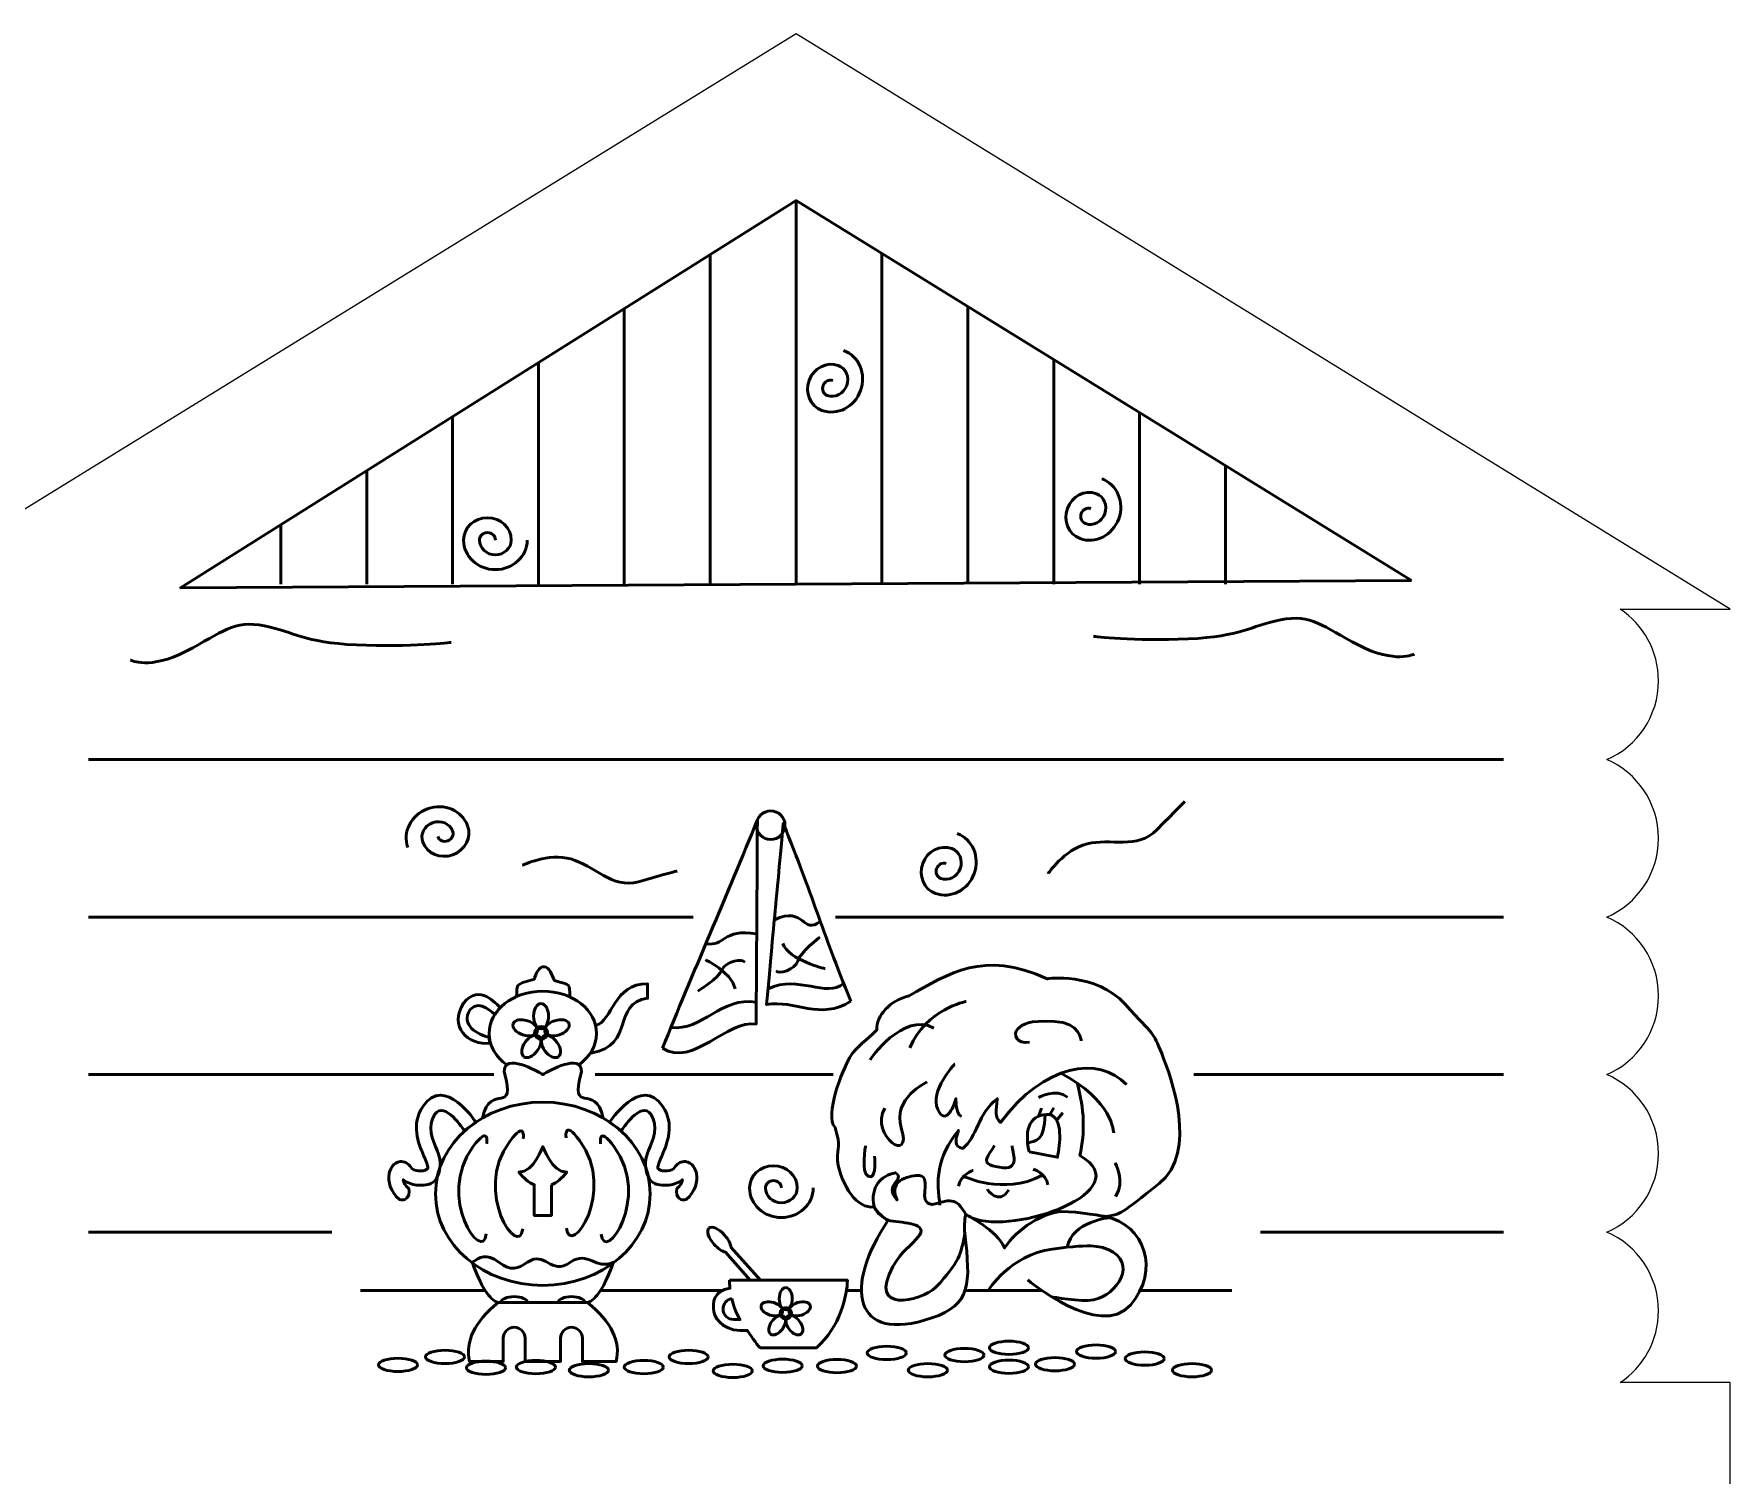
# Model space of a CAD drawing. Header units: millimetres. Extents: x -86 to 530, y -119 to 135.
# Drawn here: x 401.4 to 530, y 25.5 to 134.8 of the extents above; entities that cross this region are included whole.
import ezdxf

# ---------------------------------------------------------------- set-up
doc = ezdxf.new("R2010")
doc.units = ezdxf.units.MM
doc.header["$MEASUREMENT"] = 0
doc.layers.add('layer 2', color=7, linetype='Continuous')
doc.layers.add('layer 3', color=7, linetype='Continuous')

msp = doc.modelspace()

# ---------------------------------------------------------------- linework, layer by layer
at = {"layer": 'layer 2', "color": 242, "lineweight": 9}
msp.add_open_spline([(459.1751, 134.7697), (459.1751, 134.7697), (530.0135, 91.1633), (530.0135, 91.1633), (530.0135, 91.1633), (530.0135, 91.1633), (521.6727, 91.1633), (521.6727, 91.1633), (521.6727, 91.1633), (523.4281, 89.9963), (524.5853, 88.0009), (524.5853, 85.735), (524.5853, 85.735), (524.5853, 83.0642), (522.9778, 80.7694), (520.6776, 79.7639), (520.6776, 79.7639), (522.9778, 78.7585), (524.5853, 76.4637), (524.5853, 73.7929), (524.5853, 73.7929), (524.5853, 71.1221), (522.9778, 68.8272), (520.6776, 67.8218), (520.6776, 67.8218), (522.9778, 66.8164), (524.5853, 64.5215), (524.5853, 61.8507), (524.5853, 61.8507), (524.5853, 59.1799), (522.9778, 56.8851), (520.6776, 55.8797), (520.6776, 55.8797), (522.9778, 54.8742), (524.5853, 52.5794), (524.5853, 49.9086), (524.5853, 49.9086), (524.5853, 47.2378), (522.9778, 44.9429), (520.6776, 43.9375), (520.6776, 43.9375), (522.9778, 42.9321), (524.5853, 40.6372), (524.5853, 37.9664), (524.5853, 37.9664), (524.5853, 35.7006), (523.4281, 33.7051), (521.6727, 32.5382), (521.6727, 32.5382), (521.6727, 32.5382), (530.0135, 32.5382), (530.0135, 32.5382), (530.0135, 32.5382), (530.0135, 32.5382), (530.0135, -15.2303), (530.0135, -15.2303), (530.0135, -15.2303), (530.0135, -15.2303), (388.3365, -15.2303), (388.3365, -15.2303), (388.3365, -15.2303), (388.3365, -15.2303), (388.3365, 32.5382), (388.3365, 32.5382), (388.3365, 32.5382), (388.3365, 32.5382), (396.6773, 32.5382), (396.6773, 32.5382), (396.6773, 32.5382), (394.9219, 33.7051), (393.7647, 35.7006), (393.7647, 37.9664), (393.7647, 37.9664), (393.7647, 40.6372), (395.3723, 42.9321), (397.6724, 43.9375), (397.6724, 43.9375), (395.3723, 44.9429), (393.7647, 47.2378), (393.7647, 49.9086), (393.7647, 49.9086), (393.7647, 52.5794), (395.3723, 54.8742), (397.6724, 55.8797), (397.6724, 55.8797), (395.3723, 56.8851), (393.7647, 59.1799), (393.7647, 61.8507), (393.7647, 61.8507), (393.7647, 64.5215), (395.3723, 66.8164), (397.6724, 67.8218), (397.6724, 67.8218), (395.3723, 68.8272), (393.7647, 71.1221), (393.7647, 73.7929), (393.7647, 73.7929), (393.7647, 76.4637), (395.3723, 78.7585), (397.6724, 79.7639), (397.6724, 79.7639), (395.3723, 80.7694), (393.7647, 83.0642), (393.7647, 85.735), (393.7647, 85.735), (393.7647, 88.0009), (394.9219, 89.9963), (396.6773, 91.1633), (396.6773, 91.1633), (396.6773, 91.1633), (388.3365, 91.1633), (388.3365, 91.1633), (388.3365, 91.1633), (388.3365, 91.1633), (459.1751, 134.7697), (459.1751, 134.7697)], degree=3, knots=[0, 0, 0, 0, 0.03333333, 0.03333333, 0.03333333, 0.03333333, 0.06666667, 0.06666667, 0.06666667, 0.06666667, 0.1, 0.1, 0.1, 0.1, 0.13333333, 0.13333333, 0.13333333, 0.13333333, 0.16666667, 0.16666667, 0.16666667, 0.16666667, 0.2, 0.2, 0.2, 0.2, 0.23333333, 0.23333333, 0.23333333, 0.23333333, 0.26666667, 0.26666667, 0.26666667, 0.26666667, 0.3, 0.3, 0.3, 0.3, 0.33333333, 0.33333333, 0.33333333, 0.33333333, 0.36666667, 0.36666667, 0.36666667, 0.36666667, 0.4, 0.4, 0.4, 0.4, 0.43333333, 0.43333333, 0.43333333, 0.43333333, 0.46666667, 0.46666667, 0.46666667, 0.46666667, 0.5, 0.5, 0.5, 0.5, 0.53333333, 0.53333333, 0.53333333, 0.53333333, 0.56666667, 0.56666667, 0.56666667, 0.56666667, 0.6, 0.6, 0.6, 0.6, 0.63333333, 0.63333333, 0.63333333, 0.63333333, 0.66666667, 0.66666667, 0.66666667, 0.66666667, 0.7, 0.7, 0.7, 0.7, 0.73333333, 0.73333333, 0.73333333, 0.73333333, 0.76666667, 0.76666667, 0.76666667, 0.76666667, 0.8, 0.8, 0.8, 0.8, 0.83333333, 0.83333333, 0.83333333, 0.83333333, 0.86666667, 0.86666667, 0.86666667, 0.86666667, 0.9, 0.9, 0.9, 0.9, 0.93333333, 0.93333333, 0.93333333, 0.93333333, 1, 1, 1, 1], dxfattribs=at)
at = {"layer": 'layer 3', "color": 250, "lineweight": 50}
for centre, major_axis, ratio in [((457.2478, 74.7869), (1.0857, 0), 0.99990789), ((439.8329, 60.3077), (0, 0.9615), 0.58689548), ((439.8329, 59.0387), (0, 0.4964), 1), ((439.9658, 46.8453), (8.1424, 0), 0.85290578), ((458.3887, 38.89), (0, 0.841), 0.58692033), ((458.3887, 37.78), (0, 0.4342), 1), ((432.5447, 34.4766), (1.4841, 0), 0.33872381), ((451.024, 34.4766), (1.484, 0), 0.33874663), ((466.0529, 34.7787), (1.4841, 0), 0.33872381), ((471.9452, 34.6202), (1.4841, 0), 0.33872381), ((475.3203, 35.1708), (1.484, 0), 0.33874663), ((481.927, 34.8836), (1.4841, 0), 0.33872381), ((485.6202, 34.3514), (1.484, 0), 0.33874663), ((428.9849, 33.8783), (1.484, 0), 0.33874663), ((435.6558, 33.653), (1.4841, 0), 0.33872381), ((439.4384, 33.7106), (1.484, 0), 0.33874663), ((443.4599, 33.4713), (1.4841, 0), 0.33872381), ((447.625, 33.7106), (1.4841, 0), 0.33872381), ((454.3752, 33.4234), (1.484, 0), 0.33874663), ((458.1573, 33.8064), (1.4841, 0), 0.33872381), ((462.2745, 33.7824), (1.484, 0), 0.33874663), ((469.1684, 33.4713), (1.4841, 0), 0.33872381), ((475.3203, 33.7346), (1.484, 0), 0.33874663), ((478.8152, 33.9261), (1.4841, 0), 0.33872381), ((489.2038, 33.4713), (1.484, 0), 0.33874663)]:
    msp.add_ellipse(centre, major_axis=major_axis, ratio=ratio, dxfattribs=at)
for points, knots in [([(505.8581, 93.3279), (505.8581, 93.3279), (412.4922, 92.7851), (412.4922, 92.7851), (412.4922, 92.7851), (412.4922, 92.7851), (459.1748, 122.1357), (459.1748, 122.1357), (459.1748, 122.1357), (459.1748, 122.1357), (505.8581, 93.3279), (505.8581, 93.3279)], [0, 0, 0, 0, 0.25, 0.25, 0.25, 0.25, 0.5, 0.5, 0.5, 0.5, 1, 1, 1, 1]), ([(461.9564, 108.4994), (461.6653, 108.6054), (461.3368, 108.4374), (461.2228, 108.1242), (461.2228, 108.1242), (461.1088, 107.8109), (461.2524, 107.4711), (461.5436, 107.3651), (461.5436, 107.3651), (462.126, 107.1531), (462.783, 107.4891), (463.011, 108.1156), (463.011, 108.1156), (463.239, 108.7421), (462.9517, 109.4217), (462.3693, 109.6337), (462.3693, 109.6337), (461.4957, 109.9516), (460.5102, 109.4477), (460.1682, 108.508), (460.1682, 108.508), (459.8262, 107.5684), (460.2572, 106.5488), (461.1307, 106.2309), (461.1307, 106.2309), (462.2956, 105.8069), (463.6095, 106.4789), (464.0655, 107.7318), (464.0655, 107.7318), (464.5216, 108.9847), (463.947, 110.344), (462.7821, 110.768)], [0, 0, 0, 0, 0.11111111, 0.11111111, 0.11111111, 0.11111111, 0.22222222, 0.22222222, 0.22222222, 0.22222222, 0.33333333, 0.33333333, 0.33333333, 0.33333333, 0.44444444, 0.44444444, 0.44444444, 0.44444444, 0.55555556, 0.55555556, 0.55555556, 0.55555556, 0.66666667, 0.66666667, 0.66666667, 0.66666667, 0.77777778, 0.77777778, 0.77777778, 0.77777778, 1, 1, 1, 1]), ([(481.5374, 98.7807), (481.2463, 98.8867), (480.9178, 98.7187), (480.8038, 98.4055), (480.8038, 98.4055), (480.6898, 98.0922), (480.8334, 97.7523), (481.1246, 97.6464), (481.1246, 97.6464), (481.707, 97.4344), (482.364, 97.7704), (482.592, 98.3969), (482.592, 98.3969), (482.82, 99.0234), (482.5327, 99.703), (481.9502, 99.9149), (481.9502, 99.9149), (481.0767, 100.2329), (480.0912, 99.729), (479.7492, 98.7893), (479.7492, 98.7893), (479.4072, 97.8496), (479.8382, 96.8301), (480.7117, 96.5121), (480.7117, 96.5121), (481.8766, 96.0882), (483.1905, 96.7602), (483.6465, 98.013), (483.6465, 98.013), (484.1025, 99.2659), (483.528, 100.6253), (482.3631, 101.0493)], [0, 0, 0, 0, 0.11111111, 0.11111111, 0.11111111, 0.11111111, 0.22222222, 0.22222222, 0.22222222, 0.22222222, 0.33333333, 0.33333333, 0.33333333, 0.33333333, 0.44444444, 0.44444444, 0.44444444, 0.44444444, 0.55555556, 0.55555556, 0.55555556, 0.55555556, 0.66666667, 0.66666667, 0.66666667, 0.66666667, 0.77777778, 0.77777778, 0.77777778, 0.77777778, 1, 1, 1, 1]), ([(436.3679, 96.4043), (436.3679, 96.7142), (436.0977, 96.9654), (435.7644, 96.9654), (435.7644, 96.9654), (435.431, 96.9654), (435.1608, 96.7142), (435.1608, 96.4043), (435.1608, 96.4043), (435.1608, 95.7845), (435.7012, 95.2821), (436.3679, 95.2821), (436.3679, 95.2821), (437.0346, 95.2821), (437.5749, 95.7845), (437.5749, 96.4043), (437.5749, 96.4043), (437.5749, 97.334), (436.7644, 98.0876), (435.7644, 98.0876), (435.7644, 98.0876), (434.7644, 98.0876), (433.9537, 97.334), (433.9537, 96.4043), (433.9537, 96.4043), (433.9537, 95.1648), (435.0346, 94.1599), (436.3679, 94.1599), (436.3679, 94.1599), (437.7012, 94.1599), (438.7821, 95.1648), (438.7821, 96.4043)], [0, 0, 0, 0, 0.11111111, 0.11111111, 0.11111111, 0.11111111, 0.22222222, 0.22222222, 0.22222222, 0.22222222, 0.33333333, 0.33333333, 0.33333333, 0.33333333, 0.44444444, 0.44444444, 0.44444444, 0.44444444, 0.55555556, 0.55555556, 0.55555556, 0.55555556, 0.66666667, 0.66666667, 0.66666667, 0.66666667, 0.77777778, 0.77777778, 0.77777778, 0.77777778, 1, 1, 1, 1]), ([(408.7032, 87.3057), (408.7032, 87.3057), (410.1393, 86.5398), (412.916, 87.976), (412.916, 87.976), (415.6928, 89.4122), (416.4587, 90.3695), (418.8525, 89.8909), (418.8525, 89.8909), (421.2462, 89.4122), (421.7249, 88.6462), (425.8421, 88.4547), (425.8421, 88.4547), (429.9593, 88.2632), (433.0232, 88.6462), (433.0232, 88.6462)], [0, 0, 0, 0, 0.2, 0.2, 0.2, 0.2, 0.4, 0.4, 0.4, 0.4, 0.6, 0.6, 0.6, 0.6, 1, 1, 1, 1]), ([(506.058, 87.7611), (506.058, 87.7611), (504.6219, 86.9951), (501.8452, 88.4313), (501.8452, 88.4313), (499.0684, 89.8675), (498.3025, 90.8249), (495.9087, 90.3462), (495.9087, 90.3462), (493.515, 89.8675), (493.0363, 89.1015), (488.9191, 88.91), (488.9191, 88.91), (484.8019, 88.7185), (481.738, 89.1015), (481.738, 89.1015)], [0, 0, 0, 0, 0.2, 0.2, 0.2, 0.2, 0.4, 0.4, 0.4, 0.4, 0.6, 0.6, 0.6, 0.6, 1, 1, 1, 1]), ([(431.9928, 73.9189), (432.0988, 73.6277), (432.4386, 73.4841), (432.7518, 73.5981), (432.7518, 73.5981), (433.0651, 73.7121), (433.2331, 74.0406), (433.1272, 74.3318), (433.1272, 74.3318), (432.9152, 74.9142), (432.2355, 75.2015), (431.609, 74.9735), (431.609, 74.9735), (430.9825, 74.7454), (430.6466, 74.0885), (430.8586, 73.5061), (430.8586, 73.5061), (431.1766, 72.6325), (432.196, 72.2015), (433.1357, 72.5435), (433.1357, 72.5435), (434.0754, 72.8855), (434.5794, 73.871), (434.2614, 74.7446), (434.2614, 74.7446), (433.8374, 75.9094), (432.4781, 76.484), (431.2252, 76.028), (431.2252, 76.028), (429.9723, 75.572), (429.3003, 74.258), (429.7243, 73.0932)], [0, 0, 0, 0, 0.11111111, 0.11111111, 0.11111111, 0.11111111, 0.22222222, 0.22222222, 0.22222222, 0.22222222, 0.33333333, 0.33333333, 0.33333333, 0.33333333, 0.44444444, 0.44444444, 0.44444444, 0.44444444, 0.55555556, 0.55555556, 0.55555556, 0.55555556, 0.66666667, 0.66666667, 0.66666667, 0.66666667, 0.77777778, 0.77777778, 0.77777778, 0.77777778, 1, 1, 1, 1]), ([(478.2837, 71.1194), (478.2837, 71.1194), (479.5076, 72.9281), (481.2403, 73.3725), (481.2403, 73.3725), (482.9729, 73.8169), (485.0835, 72.9324), (486.54, 74.433), (486.54, 74.433), (487.9965, 75.9335), (488.6656, 76.5945), (488.6656, 76.5945)], [0, 0, 0, 0, 0.25, 0.25, 0.25, 0.25, 0.5, 0.5, 0.5, 0.5, 1, 1, 1, 1]), ([(449.0317, 57.8784), (451.2914, 63.4471), (453.9817, 69.6261), (456.2414, 75.1948), (456.2414, 75.1948), (456.2079, 70.033), (456.1744, 64.8712), (456.1409, 59.7095), (456.1409, 59.7095), (453.9866, 60.0925), (451.3297, 56.3823), (449.0317, 57.8784)], [0, 0, 0, 0, 0.25, 0.25, 0.25, 0.25, 0.5, 0.5, 0.5, 0.5, 1, 1, 1, 1]), ([(463.3245, 61.4453), (461.0648, 67.014), (460.4626, 69.3475), (458.2029, 74.9161), (458.2029, 74.9161), (456.9031, 60.867), (458.2332, 75.243), (456.9334, 61.1939), (456.9334, 61.1939), (459.0877, 61.5769), (461.0265, 59.9492), (463.3245, 61.4453)], [0, 0, 0, 0, 0.25, 0.25, 0.25, 0.25, 0.5, 0.5, 0.5, 0.5, 1, 1, 1, 1]), ([(470.5695, 71.8825), (470.2784, 71.9885), (469.9499, 71.8205), (469.8359, 71.5073), (469.8359, 71.5073), (469.7219, 71.194), (469.8655, 70.8542), (470.1567, 70.7482), (470.1567, 70.7482), (470.7391, 70.5362), (471.3961, 70.8722), (471.6241, 71.4987), (471.6241, 71.4987), (471.8521, 72.1252), (471.5648, 72.8048), (470.9824, 73.0168), (470.9824, 73.0168), (470.1088, 73.3347), (469.1234, 72.8308), (468.7813, 71.8911), (468.7813, 71.8911), (468.4393, 70.9515), (468.8703, 69.9319), (469.7438, 69.614), (469.7438, 69.614), (470.9087, 69.19), (472.2226, 69.862), (472.6787, 71.1149), (472.6787, 71.1149), (473.1347, 72.3678), (472.5601, 73.7271), (471.3952, 74.1511)], [0, 0, 0, 0, 0.11111111, 0.11111111, 0.11111111, 0.11111111, 0.22222222, 0.22222222, 0.22222222, 0.22222222, 0.33333333, 0.33333333, 0.33333333, 0.33333333, 0.44444444, 0.44444444, 0.44444444, 0.44444444, 0.55555556, 0.55555556, 0.55555556, 0.55555556, 0.66666667, 0.66666667, 0.66666667, 0.66666667, 0.77777778, 0.77777778, 0.77777778, 0.77777778, 1, 1, 1, 1]), ([(438.4157, 71.7469), (438.4157, 71.7469), (440.3785, 72.7044), (442.102, 72.2256), (442.102, 72.2256), (443.8254, 71.7469), (445.2139, 69.9277), (447.2246, 70.5022), (447.2246, 70.5022), (449.2353, 71.0766), (450.1449, 71.316), (450.1449, 71.316)], [0, 0, 0, 0, 0.25, 0.25, 0.25, 0.25, 0.5, 0.5, 0.5, 0.5, 1, 1, 1, 1]), ([(460.9673, 66.2934), (460.9673, 66.2934), (459.4661, 65.1317), (459.2973, 64.483), (459.2973, 64.483), (459.1286, 63.8342), (457.7918, 63.4445), (457.652, 63.7552)], [0, 0, 0, 0, 0.33333333, 0.33333333, 0.33333333, 0.33333333, 1, 1, 1, 1]), ([(451.7247, 62.2049), (451.7247, 62.2049), (453.3356, 63.209), (453.569, 63.8374), (453.569, 63.8374), (453.8025, 64.4657), (455.1718, 64.7184), (455.2795, 64.3952)], [0, 0, 0, 0, 0.33333333, 0.33333333, 0.33333333, 0.33333333, 1, 1, 1, 1]), ([(476.7417, 40.311), (476.7417, 40.311), (482.2353, 35.7511), (484.5332, 38.408), (484.5332, 38.408), (486.8311, 41.0649), (485.6028, 44.5106), (482.6227, 45.1209), (482.6227, 45.1209), (483.8435, 45.3003), (483.7433, 45.2659), (486.7235, 47.6357), (486.7235, 47.6357), (489.7037, 50.0054), (487.6211, 55.7146), (486.903, 57.4739), (486.903, 57.4739), (486.185, 59.2332), (486.4003, 58.7306), (484.1382, 61.2081), (484.1382, 61.2081), (481.8762, 63.6857), (478.2138, 63.147), (478.2138, 63.147), (478.2138, 63.147), (473.3067, 65.3491), (470.8183, 63.5621), (467.7423, 61.8506), (467.7423, 61.8506), (466.2702, 61.4916), (465.2519, 60.3463), (465.2879, 59.2692), (465.2879, 59.2692), (464.5118, 58.4065), (463.8432, 58.1807), (463.2343, 57.1394), (463.2343, 57.1394), (462.7137, 56.2492), (461.3017, 52.7802), (462.1281, 51.8726), (462.1281, 51.8726), (462.6188, 50.2808), (462.2837, 50.5559), (462.3077, 49.3591), (462.3077, 49.3591), (462.6204, 47.3861), (463.8238, 45.6876), (465.0921, 45.8473), (465.0921, 45.8473), (465.3584, 45.3655), (465.8025, 45.0744), (466.1496, 44.835), (466.1496, 44.835), (462.8117, 39.8925), (463.4182, 35.368), (469.4714, 37.4333), (469.4714, 37.4333), (472.4385, 38.4456), (472.4265, 40.0064), (471.9662, 43.8297)], [0, 0, 0, 0, 0.0625, 0.0625, 0.0625, 0.0625, 0.125, 0.125, 0.125, 0.125, 0.1875, 0.1875, 0.1875, 0.1875, 0.25, 0.25, 0.25, 0.25, 0.3125, 0.3125, 0.3125, 0.3125, 0.375, 0.375, 0.375, 0.375, 0.4375, 0.4375, 0.4375, 0.4375, 0.5, 0.5, 0.5, 0.5, 0.5625, 0.5625, 0.5625, 0.5625, 0.625, 0.625, 0.625, 0.625, 0.6875, 0.6875, 0.6875, 0.6875, 0.75, 0.75, 0.75, 0.75, 0.8125, 0.8125, 0.8125, 0.8125, 0.875, 0.875, 0.875, 0.875, 1, 1, 1, 1]), ([(437.9657, 61.7901), (438.0673, 62.6863), (437.7161, 62.6713), (439.3303, 63.1271), (439.3303, 63.1271), (439.4141, 63.5101), (439.6674, 64.1005), (440.0574, 64.0608), (440.0574, 64.0608), (440.5179, 64.0138), (440.6469, 63.4144), (440.8563, 63.0014), (440.8563, 63.0014), (442.1204, 62.6394), (441.9712, 62.8457), (442.0194, 61.7662)], [0, 0, 0, 0, 0.2, 0.2, 0.2, 0.2, 0.4, 0.4, 0.4, 0.4, 0.6, 0.6, 0.6, 0.6, 1, 1, 1, 1]), ([(436.3153, 60.4215), (436.312, 60.4266), (435.1693, 61.6575), (434.4639, 60.8089), (434.4639, 60.8089), (433.6778, 59.6072), (435.0339, 58.9162), (435.9076, 58.6963), (435.9076, 58.6963), (435.9053, 58.5493), (435.868, 58.5676), (435.9876, 58.258), (435.9876, 58.258), (434.2572, 58.059), (432.8329, 59.5459), (433.9463, 61.2836), (433.9463, 61.2836), (435.1908, 62.8406), (436.4188, 61.2083), (436.7419, 60.9567), (436.7419, 60.9567), (436.3153, 60.4215), (436.5651, 60.7316), (436.3153, 60.4215)], [0, 0, 0, 0, 0.14285714, 0.14285714, 0.14285714, 0.14285714, 0.28571429, 0.28571429, 0.28571429, 0.28571429, 0.42857143, 0.42857143, 0.42857143, 0.42857143, 0.57142857, 0.57142857, 0.57142857, 0.57142857, 0.71428571, 0.71428571, 0.71428571, 0.71428571, 1, 1, 1, 1]), ([(437.2289, 56.6143), (436.4068, 57.2014), (435.8904, 58.0497), (435.8904, 58.9928), (435.8904, 58.9928), (435.8904, 60.7656), (437.715, 62.2027), (439.9657, 62.2027), (439.9657, 62.2027), (442.2165, 62.2027), (444.0534, 60.7604), (444.0411, 58.9928), (444.0411, 58.9928), (444.0345, 58.059), (443.5217, 57.2176), (442.7096, 56.6309)], [0, 0, 0, 0, 0.2, 0.2, 0.2, 0.2, 0.4, 0.4, 0.4, 0.4, 0.6, 0.6, 0.6, 0.6, 1, 1, 1, 1]), ([(443.9699, 59.6057), (445.2896, 59.9531), (445.2945, 62.7938), (447.9096, 62.7593), (447.9096, 62.7593), (447.9096, 61.6737), (447.9096, 62.7593), (447.9096, 61.6737), (447.9096, 61.6737), (445.1612, 61.2499), (447.0031, 58.1224), (443.644, 57.5077)], [0, 0, 0, 0, 0.25, 0.25, 0.25, 0.25, 0.5, 0.5, 0.5, 0.5, 1, 1, 1, 1]), ([(437.7114, 59.7274), (437.8078, 60.0238), (438.2953, 60.131), (438.8002, 59.967), (438.8002, 59.967), (439.3052, 59.8029), (439.6366, 59.4296), (439.5402, 59.1331), (439.5402, 59.1331), (439.4439, 58.8367), (438.9564, 58.7295), (438.4514, 58.8935), (438.4514, 58.8935), (437.9465, 59.0576), (437.6151, 59.4309), (437.7114, 59.7274)], [0, 0, 0, 0, 0.2, 0.2, 0.2, 0.2, 0.4, 0.4, 0.4, 0.4, 0.6, 0.6, 0.6, 0.6, 1, 1, 1, 1]), ([(441.9549, 59.7281), (442.0513, 59.4316), (441.7199, 59.0583), (441.215, 58.8942), (441.215, 58.8942), (440.71, 58.7302), (440.2225, 58.8374), (440.1262, 59.1339), (440.1262, 59.1339), (440.0298, 59.4303), (440.3612, 59.8036), (440.8662, 59.9677), (440.8662, 59.9677), (441.3711, 60.1318), (441.8586, 60.0245), (441.9549, 59.7281)], [0, 0, 0, 0, 0.2, 0.2, 0.2, 0.2, 0.4, 0.4, 0.4, 0.4, 0.6, 0.6, 0.6, 0.6, 1, 1, 1, 1]), ([(480.799, 58.4433), (480.799, 58.4433), (480.7272, 59.8437), (478.7524, 59.9154), (478.7524, 59.9154), (476.7776, 59.9872), (476.3827, 59.7359), (475.9877, 59.3409), (475.9877, 59.3409), (475.5927, 58.946), (475.9158, 58.1561), (476.8853, 58.3356)], [0, 0, 0, 0, 0.25, 0.25, 0.25, 0.25, 0.5, 0.5, 0.5, 0.5, 1, 1, 1, 1]), ([(438.5223, 57.2332), (438.2701, 57.4164), (438.3188, 57.9132), (438.6309, 58.3428), (438.6309, 58.3428), (438.9429, 58.7723), (439.4004, 58.9721), (439.6525, 58.7889), (439.6525, 58.7889), (439.9047, 58.6056), (439.8561, 58.1089), (439.544, 57.6793), (439.544, 57.6793), (439.2319, 57.2498), (438.7745, 57.05), (438.5223, 57.2332)], [0, 0, 0, 0, 0.2, 0.2, 0.2, 0.2, 0.4, 0.4, 0.4, 0.4, 0.6, 0.6, 0.6, 0.6, 1, 1, 1, 1]), ([(441.1449, 57.2337), (440.8927, 57.0504), (440.4353, 57.2502), (440.1232, 57.6798), (440.1232, 57.6798), (439.8112, 58.1093), (439.7625, 58.6061), (440.0147, 58.7893), (440.0147, 58.7893), (440.2669, 58.9725), (440.7243, 58.7727), (441.0364, 58.3432), (441.0364, 58.3432), (441.3485, 57.9136), (441.3971, 57.4169), (441.1449, 57.2337)], [0, 0, 0, 0, 0.2, 0.2, 0.2, 0.2, 0.4, 0.4, 0.4, 0.4, 0.6, 0.6, 0.6, 0.6, 1, 1, 1, 1]), ([(444.5424, 52.59), (443.9353, 55.4133), (441.9443, 52.6248), (442.901, 56.0856), (442.901, 56.0856), (442.914, 57.5484), (440.43, 56.1781), (439.9657, 55.8797), (439.9657, 55.8797), (439.5015, 56.1781), (437.0174, 57.5484), (437.0305, 56.0856), (437.0305, 56.0856), (437.9871, 52.6248), (435.9962, 55.4133), (435.3891, 52.59)], [0, 0, 0, 0, 0.2, 0.2, 0.2, 0.2, 0.4, 0.4, 0.4, 0.4, 0.6, 0.6, 0.6, 0.6, 1, 1, 1, 1]), ([(471.2123, 56.6839), (471.2123, 56.6839), (469.2733, 54.6372), (469.9196, 53.237), (469.9196, 53.237), (470.5659, 51.8367), (471.2481, 53.7756), (471.284, 54.0269), (471.284, 54.0269), (471.32, 54.2782), (471.2123, 52.9138), (471.7149, 52.6984)], [0, 0, 0, 0, 0.25, 0.25, 0.25, 0.25, 0.5, 0.5, 0.5, 0.5, 1, 1, 1, 1]), ([(470.0876, 45.9733), (469.8183, 47.7566), (469.7825, 49.5759), (471.4879, 51.6464), (471.4879, 51.6464), (471.2725, 50.9761), (471.111, 50.3957), (471.8111, 50.282), (471.8111, 50.282), (472.9183, 51.1078), (472.9481, 52.957), (474.4322, 54.0521), (474.4322, 54.0521), (474.3364, 53.0946), (474.2227, 52.6937), (474.6835, 52.2568), (474.6835, 52.2568), (477.9749, 56.6971), (482.128, 57.3315), (484.2345, 55.1292)], [0, 0, 0, 0, 0.16666667, 0.16666667, 0.16666667, 0.16666667, 0.33333333, 0.33333333, 0.33333333, 0.33333333, 0.5, 0.5, 0.5, 0.5, 0.66666667, 0.66666667, 0.66666667, 0.66666667, 1, 1, 1, 1]), ([(434.0002, 51.6542), (433.996, 51.6606), (432.4909, 53.9495), (431.782, 52.8807), (431.782, 52.8807), (431.1678, 51.9546), (431.604, 50.9285), (431.9454, 50.1252), (431.9454, 50.1252), (432.1741, 49.5872), (432.2064, 49.2514), (432.1534, 48.8089), (432.1534, 48.8089), (432.1056, 48.4106), (431.9158, 47.9028), (431.6064, 47.6992), (431.6064, 47.6992), (431.4148, 47.573), (431.3281, 47.5699), (431.0908, 47.5262), (431.0908, 47.5262), (430.8658, 47.4849), (430.6288, 47.478), (430.401, 47.5053), (430.401, 47.5053), (430.0293, 47.5499), (429.6634, 47.6857), (429.3797, 47.9111), (429.3797, 47.9111), (429.4143, 47.7003), (429.5359, 47.4572), (429.7953, 47.2378), (429.7953, 47.2378), (429.9389, 46.4953), (429.4365, 46.2914), (429.0955, 46.4107), (429.0955, 46.4107), (428.3736, 47.0214), (428.2125, 47.7969), (428.3104, 48.3469), (428.3104, 48.3469), (428.3104, 48.3476), (428.3104, 48.3483), (428.3104, 48.349), (428.3104, 48.349), (428.3497, 48.5691), (428.4334, 48.7657), (428.5446, 48.9171), (428.5446, 48.9171), (428.6977, 49.1254), (428.9057, 49.2571), (429.1446, 49.2839), (429.1446, 49.2839), (429.4456, 49.3174), (429.7419, 49.1896), (429.9689, 48.8446), (429.9689, 48.8446), (430.0635, 48.7009), (430.2849, 48.6116), (430.5282, 48.5825), (430.5282, 48.5825), (430.6561, 48.5673), (430.7826, 48.5698), (430.8958, 48.5906), (430.8958, 48.5906), (430.9969, 48.6092), (431.0857, 48.6403), (431.1515, 48.6836), (431.1515, 48.6836), (431.2009, 48.7161), (431.2347, 48.7584), (431.2407, 48.8089), (431.2407, 48.8089), (431.2599, 48.9692), (431.116, 49.3077), (430.9488, 49.7011), (430.9488, 49.7011), (430.507, 50.7403), (429.9429, 52.0677), (430.8788, 53.4786), (430.8788, 53.4786), (432.5036, 55.9283), (434.8966, 52.2666), (434.9035, 52.2563), (434.9035, 52.2563), (434.6024, 52.0556), (434.3013, 51.8549), (434.0002, 51.6542)], [0, 0, 0, 0, 0.04347826, 0.04347826, 0.04347826, 0.04347826, 0.08695652, 0.08695652, 0.08695652, 0.08695652, 0.13043478, 0.13043478, 0.13043478, 0.13043478, 0.17391304, 0.17391304, 0.17391304, 0.17391304, 0.2173913, 0.2173913, 0.2173913, 0.2173913, 0.26086957, 0.26086957, 0.26086957, 0.26086957, 0.30434783, 0.30434783, 0.30434783, 0.30434783, 0.34782609, 0.34782609, 0.34782609, 0.34782609, 0.39130435, 0.39130435, 0.39130435, 0.39130435, 0.43478261, 0.43478261, 0.43478261, 0.43478261, 0.47826087, 0.47826087, 0.47826087, 0.47826087, 0.52173913, 0.52173913, 0.52173913, 0.52173913, 0.56521739, 0.56521739, 0.56521739, 0.56521739, 0.60869565, 0.60869565, 0.60869565, 0.60869565, 0.65217391, 0.65217391, 0.65217391, 0.65217391, 0.69565217, 0.69565217, 0.69565217, 0.69565217, 0.73913043, 0.73913043, 0.73913043, 0.73913043, 0.7826087, 0.7826087, 0.7826087, 0.7826087, 0.82608696, 0.82608696, 0.82608696, 0.82608696, 0.86956522, 0.86956522, 0.86956522, 0.86956522, 0.91304348, 0.91304348, 0.91304348, 0.91304348, 1, 1, 1, 1]), ([(445.9313, 51.6542), (445.9355, 51.6606), (447.4406, 53.9495), (448.1495, 52.8807), (448.1495, 52.8807), (448.7637, 51.9546), (448.3275, 50.9285), (447.9861, 50.1252), (447.9861, 50.1252), (447.7573, 49.5872), (447.7251, 49.2514), (447.7781, 48.8089), (447.7781, 48.8089), (447.8258, 48.4106), (448.0157, 47.9028), (448.3251, 47.6992), (448.3251, 47.6992), (448.5166, 47.573), (448.6034, 47.5699), (448.8407, 47.5262), (448.8407, 47.5262), (449.0657, 47.4849), (449.3027, 47.478), (449.5305, 47.5053), (449.5305, 47.5053), (449.9022, 47.5499), (450.2681, 47.6857), (450.5518, 47.9111), (450.5518, 47.9111), (450.5172, 47.7003), (450.3956, 47.4572), (450.1362, 47.2378), (450.1362, 47.2378), (449.9926, 46.4953), (450.495, 46.2914), (450.836, 46.4107), (450.836, 46.4107), (451.5579, 47.0214), (451.719, 47.7969), (451.6211, 48.3469), (451.6211, 48.3469), (451.6211, 48.3476), (451.6211, 48.3483), (451.6211, 48.349), (451.6211, 48.349), (451.5818, 48.5691), (451.4981, 48.7657), (451.3869, 48.9171), (451.3869, 48.9171), (451.2338, 49.1254), (451.0258, 49.2571), (450.7868, 49.2839), (450.7868, 49.2839), (450.4859, 49.3174), (450.1896, 49.1896), (449.9626, 48.8446), (449.9626, 48.8446), (449.868, 48.7009), (449.6466, 48.6116), (449.4033, 48.5825), (449.4033, 48.5825), (449.2754, 48.5673), (449.1489, 48.5698), (449.0357, 48.5906), (449.0357, 48.5906), (448.9346, 48.6092), (448.8458, 48.6403), (448.78, 48.6836), (448.78, 48.6836), (448.7306, 48.7161), (448.6968, 48.7584), (448.6908, 48.8089), (448.6908, 48.8089), (448.6716, 48.9692), (448.8155, 49.3077), (448.9827, 49.7011), (448.9827, 49.7011), (449.4245, 50.7403), (449.9886, 52.0677), (449.0527, 53.4786), (449.0527, 53.4786), (447.4278, 55.9283), (445.0349, 52.2666), (445.028, 52.2563), (445.028, 52.2563), (445.3291, 52.0556), (445.6302, 51.8549), (445.9313, 51.6542)], [0, 0, 0, 0, 0.04347826, 0.04347826, 0.04347826, 0.04347826, 0.08695652, 0.08695652, 0.08695652, 0.08695652, 0.13043478, 0.13043478, 0.13043478, 0.13043478, 0.17391304, 0.17391304, 0.17391304, 0.17391304, 0.2173913, 0.2173913, 0.2173913, 0.2173913, 0.26086957, 0.26086957, 0.26086957, 0.26086957, 0.30434783, 0.30434783, 0.30434783, 0.30434783, 0.34782609, 0.34782609, 0.34782609, 0.34782609, 0.39130435, 0.39130435, 0.39130435, 0.39130435, 0.43478261, 0.43478261, 0.43478261, 0.43478261, 0.47826087, 0.47826087, 0.47826087, 0.47826087, 0.52173913, 0.52173913, 0.52173913, 0.52173913, 0.56521739, 0.56521739, 0.56521739, 0.56521739, 0.60869565, 0.60869565, 0.60869565, 0.60869565, 0.65217391, 0.65217391, 0.65217391, 0.65217391, 0.69565217, 0.69565217, 0.69565217, 0.69565217, 0.73913043, 0.73913043, 0.73913043, 0.73913043, 0.7826087, 0.7826087, 0.7826087, 0.7826087, 0.82608696, 0.82608696, 0.82608696, 0.82608696, 0.86956522, 0.86956522, 0.86956522, 0.86956522, 0.91304348, 0.91304348, 0.91304348, 0.91304348, 1, 1, 1, 1]), ([(469.0937, 55.3195), (469.0937, 55.3195), (466.4367, 54.0629), (467.1549, 51.8367), (467.1549, 51.8367), (468.0657, 49.0131), (464.7471, 51.2262), (465.8981, 53.3447)], [0, 0, 0, 0, 0.33333333, 0.33333333, 0.33333333, 0.33333333, 1, 1, 1, 1]), ([(480.4836, 55.2523), (481.0573, 53.1631), (481.0925, 51.6125), (480.6967, 49.7388), (480.6967, 49.7388), (485.288, 47.0908), (475.7315, 43.6543), (472.496, 45.0264)], [0, 0, 0, 0, 0.33333333, 0.33333333, 0.33333333, 0.33333333, 1, 1, 1, 1]), ([(476.8458, 50.017), (477.6477, 49.8674), (478.2016, 49.7641), (479.0034, 49.6145), (479.0034, 49.6145), (479.1769, 50.6078), (479.4549, 52.5244), (478.4256, 52.8536), (478.4256, 52.8536), (476.9843, 52.9026), (476.4297, 51.8746), (476.8458, 50.017)], [0, 0, 0, 0, 0.25, 0.25, 0.25, 0.25, 0.5, 0.5, 0.5, 0.5, 1, 1, 1, 1]), ([(435.7111, 50.648), (435.7111, 50.648), (435.9257, 52.1254), (434.6697, 50.4146), (434.6697, 50.4146), (431.8449, 46.5666), (435.4364, 41.4799), (435.6752, 43.808)], [0, 0, 0, 0, 0.33333333, 0.33333333, 0.33333333, 0.33333333, 1, 1, 1, 1]), ([(438.4761, 51.0248), (438.4761, 51.0248), (438.6908, 52.5022), (437.4348, 50.7914), (437.4348, 50.7914), (434.6099, 46.9435), (438.2015, 41.8567), (438.4402, 44.1848)], [0, 0, 0, 0, 0.33333333, 0.33333333, 0.33333333, 0.33333333, 1, 1, 1, 1]), ([(441.7319, 51.0847), (441.7319, 51.0847), (441.5172, 52.562), (442.7732, 50.8512), (442.7732, 50.8512), (445.5981, 47.0033), (442.0066, 41.9166), (441.7678, 44.2446)], [0, 0, 0, 0, 0.33333333, 0.33333333, 0.33333333, 0.33333333, 1, 1, 1, 1]), ([(444.3459, 50.6363), (444.3459, 50.6363), (444.1313, 52.1136), (445.3873, 50.4029), (445.3873, 50.4029), (448.2121, 46.5549), (444.6206, 41.4682), (444.3818, 43.7963)], [0, 0, 0, 0, 0.33333333, 0.33333333, 0.33333333, 0.33333333, 1, 1, 1, 1]), ([(440.621, 47.53), (440.621, 47.53), (440.621, 45.2025), (440.621, 45.2025), (440.621, 45.2025), (440.621, 45.2025), (439.3104, 45.2025), (439.3104, 45.2025), (439.3104, 45.2025), (439.3104, 45.2025), (439.3104, 47.5275), (439.3104, 47.5275), (439.3104, 47.5275), (438.8974, 47.6946), (438.5031, 48.0194), (438.1525, 48.4879), (438.1525, 48.4879), (439.3104, 48.4879), (439.9657, 50.4268), (439.9657, 50.4268), (439.9657, 50.4268), (439.9657, 50.4268), (440.621, 48.4879), (441.779, 48.4879), (441.779, 48.4879), (441.413, 48.0084), (441.0201, 47.6932), (440.621, 47.53)], [0, 0, 0, 0, 0.125, 0.125, 0.125, 0.125, 0.25, 0.25, 0.25, 0.25, 0.375, 0.375, 0.375, 0.375, 0.5, 0.5, 0.5, 0.5, 0.625, 0.625, 0.625, 0.625, 0.75, 0.75, 0.75, 0.75, 1, 1, 1, 1]), ([(464.4439, 50.4902), (464.4439, 50.4902), (464.0849, 48.4435), (464.6414, 48.1743), (464.6414, 48.1743), (465.1979, 47.905), (465.198, 49.1257), (465.1261, 49.7002)], [0, 0, 0, 0, 0.33333333, 0.33333333, 0.33333333, 0.33333333, 1, 1, 1, 1]), ([(474.2171, 50.4975), (473.9088, 49.861), (472.8588, 49.0613), (474.5943, 48.8639), (474.5943, 48.8639), (476.3209, 48.5217), (475.5158, 50.067), (475.5637, 50.4796)], [0, 0, 0, 0, 0.33333333, 0.33333333, 0.33333333, 0.33333333, 1, 1, 1, 1]), ([(458.0603, 47.2864), (458.0603, 47.5962), (457.7901, 47.8474), (457.4568, 47.8474), (457.4568, 47.8474), (457.1234, 47.8474), (456.8532, 47.5962), (456.8532, 47.2864), (456.8532, 47.2864), (456.8532, 46.6666), (457.3936, 46.1641), (458.0603, 46.1641), (458.0603, 46.1641), (458.727, 46.1641), (459.2674, 46.6666), (459.2674, 47.2864), (459.2674, 47.2864), (459.2674, 48.216), (458.4568, 48.9697), (457.4568, 48.9697), (457.4568, 48.9697), (456.4568, 48.9697), (455.6462, 48.216), (455.6462, 47.2864), (455.6462, 47.2864), (455.6462, 46.0468), (456.727, 45.0419), (458.0603, 45.0419), (458.0603, 45.0419), (459.3936, 45.0419), (460.4745, 46.0468), (460.4745, 47.2864)], [0, 0, 0, 0, 0.11111111, 0.11111111, 0.11111111, 0.11111111, 0.22222222, 0.22222222, 0.22222222, 0.22222222, 0.33333333, 0.33333333, 0.33333333, 0.33333333, 0.44444444, 0.44444444, 0.44444444, 0.44444444, 0.55555556, 0.55555556, 0.55555556, 0.55555556, 0.66666667, 0.66666667, 0.66666667, 0.66666667, 0.77777778, 0.77777778, 0.77777778, 0.77777778, 1, 1, 1, 1]), ([(472.0461, 45.2745), (471.9298, 44.7929), (471.939, 44.3382), (471.9662, 43.8297), (471.9662, 43.8297), (471.6781, 42.2298), (471.5516, 41.689), (469.8093, 39.7839), (469.8093, 39.7839), (468.5206, 38.612), (464.5719, 37.7947), (466.5239, 41.3279), (466.5239, 41.3279), (467.2285, 42.6032), (467.7912, 42.771), (468.5691, 43.7284), (468.5691, 43.7284), (469.0847, 44.7299), (467.0523, 44.6234), (466.1496, 44.835), (466.1496, 44.835), (465.6892, 45.1007), (465.4088, 45.2495), (465.0921, 45.8473), (465.0921, 45.8473), (464.7809, 47.4069), (465.6173, 48.2271), (466.7033, 48.4373), (466.7033, 48.4373), (467.5531, 47.8808), (465.7165, 47.5786), (466.8291, 46.3727), (466.8291, 46.3727), (466.0892, 48.0758), (467.996, 48.2038), (468.5346, 48.2397), (468.5346, 48.2397), (469.5816, 47.977), (468.2539, 46.2201), (469.4934, 46.0227), (469.4934, 46.0227), (470.7626, 46.3685), (471.3291, 46.6508), (472.0461, 45.2745)], [0, 0, 0, 0, 0.08333333, 0.08333333, 0.08333333, 0.08333333, 0.16666667, 0.16666667, 0.16666667, 0.16666667, 0.25, 0.25, 0.25, 0.25, 0.33333333, 0.33333333, 0.33333333, 0.33333333, 0.41666667, 0.41666667, 0.41666667, 0.41666667, 0.5, 0.5, 0.5, 0.5, 0.58333333, 0.58333333, 0.58333333, 0.58333333, 0.66666667, 0.66666667, 0.66666667, 0.66666667, 0.75, 0.75, 0.75, 0.75, 0.83333333, 0.83333333, 0.83333333, 0.83333333, 1, 1, 1, 1]), ([(472.0461, 45.2745), (472.0461, 45.2745), (474.434, 44.0716), (474.9905, 42.7431), (474.9905, 42.7431), (475.8882, 44.1973), (478.0425, 45.4721), (479.3172, 45.49), (479.3172, 45.49), (480.5918, 45.5079), (482.6227, 45.1209), (482.6227, 45.1209)], [0, 0, 0, 0, 0.25, 0.25, 0.25, 0.25, 0.5, 0.5, 0.5, 0.5, 1, 1, 1, 1]), ([(452.5654, 44.2477), (452.7835, 44.442), (453.315, 44.2015), (453.7522, 43.7106), (453.7522, 43.7106), (454.0314, 43.3972), (454.2048, 43.0575), (454.2369, 42.8021), (454.2369, 42.8021), (454.2369, 42.8021), (456.4876, 40.2937), (456.4876, 40.2937), (456.4876, 40.2937), (456.4876, 40.2937), (455.7036, 40.2935), (455.7036, 40.2935), (455.7036, 40.2935), (455.7036, 40.2935), (453.8088, 42.4207), (453.8088, 42.4207), (453.8088, 42.4207), (453.5588, 42.4821), (453.2413, 42.6935), (452.9622, 43.0069), (452.9622, 43.0069), (452.5249, 43.4977), (452.3473, 44.0533), (452.5654, 44.2477)], [0, 0, 0, 0, 0.125, 0.125, 0.125, 0.125, 0.25, 0.25, 0.25, 0.25, 0.375, 0.375, 0.375, 0.375, 0.5, 0.5, 0.5, 0.5, 0.625, 0.625, 0.625, 0.625, 0.75, 0.75, 0.75, 0.75, 1, 1, 1, 1]), ([(434.6158, 41.6544), (435.2023, 42.0134), (435.6298, 42.3791), (436.6305, 41.6543), (436.6305, 41.6543), (437.5779, 40.9683), (438.0595, 41.1383), (438.8018, 41.6543), (438.8018, 41.6543), (440.1488, 42.5906), (440.5549, 40.5936), (442.0588, 41.6544), (442.0588, 41.6544), (443.3813, 42.5873), (444.0162, 41.0208), (445.3157, 41.6544), (445.3157, 41.6544), (444.6638, 39.8131), (444.0117, 38.7958), (443.3598, 38.6024), (443.3598, 38.6024), (443.3598, 38.6024), (443.1424, 38.6024), (443.1424, 38.6024), (443.1424, 38.6024), (443.1424, 38.8503), (442.6922, 39.0512), (442.137, 39.0512), (442.137, 39.0512), (441.5818, 39.0512), (441.1317, 38.8503), (441.1317, 38.6024), (441.1317, 38.6024), (441.1317, 38.6024), (438.7998, 38.6024), (438.7998, 38.6024), (438.7998, 38.6024), (438.7998, 38.8503), (438.3496, 39.0512), (437.7944, 39.0512), (437.7944, 39.0512), (437.2392, 39.0512), (436.7891, 38.8503), (436.7891, 38.6024), (436.7891, 38.6024), (436.7891, 38.6024), (436.5717, 38.6024), (436.5717, 38.6024), (436.5717, 38.6024), (435.9197, 38.7958), (435.2677, 39.8131), (434.6158, 41.6544)], [0, 0, 0, 0, 0.07142857, 0.07142857, 0.07142857, 0.07142857, 0.14285714, 0.14285714, 0.14285714, 0.14285714, 0.21428571, 0.21428571, 0.21428571, 0.21428571, 0.28571429, 0.28571429, 0.28571429, 0.28571429, 0.35714286, 0.35714286, 0.35714286, 0.35714286, 0.42857143, 0.42857143, 0.42857143, 0.42857143, 0.5, 0.5, 0.5, 0.5, 0.57142857, 0.57142857, 0.57142857, 0.57142857, 0.64285714, 0.64285714, 0.64285714, 0.64285714, 0.71428571, 0.71428571, 0.71428571, 0.71428571, 0.78571429, 0.78571429, 0.78571429, 0.78571429, 0.85714286, 0.85714286, 0.85714286, 0.85714286, 1, 1, 1, 1]), ([(473.7518, 39.5051), (473.7518, 39.5051), (475.3497, 42.2045), (478.5991, 42.6533), (478.5991, 42.6533), (481.8486, 43.1021), (482.3582, 42.8182), (482.8359, 42.6175), (482.8359, 42.6175), (485.1281, 41.6537), (483.5396, 39.1778), (481.7408, 38.8114), (481.7408, 38.8114), (480.7713, 38.6139), (478.5602, 39.0333), (478.5602, 39.0333)], [0, 0, 0, 0, 0.2, 0.2, 0.2, 0.2, 0.4, 0.4, 0.4, 0.4, 0.6, 0.6, 0.6, 0.6, 1, 1, 1, 1]), ([(454.1245, 40.2936), (454.1245, 40.2936), (463.065, 40.2936), (463.065, 40.2936), (463.065, 40.2936), (463.065, 39.208), (462.5236, 36.733), (460.7141, 35.1771), (460.7141, 35.1771), (459.1815, 35.1771), (457.9899, 35.1771), (456.4573, 35.1771), (456.4573, 35.1771), (456.1385, 35.4543), (455.7033, 36.1929), (455.4688, 36.4882), (455.4688, 36.4882), (453.926, 36.3086), (453.0495, 37.2206), (452.9312, 37.9015), (452.9312, 37.9015), (452.813, 38.5824), (452.9389, 39.523), (454.158, 39.6883), (454.158, 39.6883), (454.134, 39.9108), (454.1245, 40.1147), (454.1245, 40.2936)], [0, 0, 0, 0, 0.125, 0.125, 0.125, 0.125, 0.25, 0.25, 0.25, 0.25, 0.375, 0.375, 0.375, 0.375, 0.5, 0.5, 0.5, 0.5, 0.625, 0.625, 0.625, 0.625, 0.75, 0.75, 0.75, 0.75, 1, 1, 1, 1]), ([(436.5717, 38.6024), (438.8344, 38.6024), (441.0971, 38.6024), (443.3598, 38.6024), (443.3598, 38.6024), (445.1693, 37.1155), (445.893, 35.6285), (445.5311, 34.1416), (445.5311, 34.1416), (445.5311, 34.1416), (442.9629, 34.1416), (442.9629, 34.1416), (442.9629, 34.1416), (442.9629, 34.1416), (442.9629, 35.9009), (442.9629, 35.9009), (442.9629, 35.9009), (442.9629, 36.3551), (442.5913, 36.7267), (442.137, 36.7267), (442.137, 36.7267), (442.137, 36.7267), (442.137, 36.7267), (442.137, 36.7267), (442.137, 36.7267), (441.6828, 36.7267), (441.3112, 36.3551), (441.3112, 35.9009), (441.3112, 35.9009), (441.3112, 35.9009), (441.3112, 34.1416), (441.3112, 34.1416), (441.3112, 34.1416), (441.3112, 34.1416), (438.6203, 34.1416), (438.6203, 34.1416), (438.6203, 34.1416), (438.6203, 34.1416), (438.6203, 35.9009), (438.6203, 35.9009), (438.6203, 35.9009), (438.6203, 36.3551), (438.2487, 36.7267), (437.7944, 36.7267), (437.7944, 36.7267), (437.7944, 36.7267), (437.7944, 36.7267), (437.7944, 36.7267), (437.7944, 36.7267), (437.3402, 36.7267), (436.9686, 36.3551), (436.9686, 35.9009), (436.9686, 35.9009), (436.9686, 35.9009), (436.9686, 34.1416), (436.9686, 34.1416), (436.9686, 34.1416), (436.9686, 34.1416), (434.4004, 34.1416), (434.4004, 34.1416), (434.4004, 34.1416), (434.0745, 35.6285), (434.7692, 37.1296), (436.5717, 38.6024)], [0, 0, 0, 0, 0.05882353, 0.05882353, 0.05882353, 0.05882353, 0.11764706, 0.11764706, 0.11764706, 0.11764706, 0.17647059, 0.17647059, 0.17647059, 0.17647059, 0.23529412, 0.23529412, 0.23529412, 0.23529412, 0.29411765, 0.29411765, 0.29411765, 0.29411765, 0.35294118, 0.35294118, 0.35294118, 0.35294118, 0.41176471, 0.41176471, 0.41176471, 0.41176471, 0.47058824, 0.47058824, 0.47058824, 0.47058824, 0.52941176, 0.52941176, 0.52941176, 0.52941176, 0.58823529, 0.58823529, 0.58823529, 0.58823529, 0.64705882, 0.64705882, 0.64705882, 0.64705882, 0.70588235, 0.70588235, 0.70588235, 0.70588235, 0.76470588, 0.76470588, 0.76470588, 0.76470588, 0.82352941, 0.82352941, 0.82352941, 0.82352941, 0.88235294, 0.88235294, 0.88235294, 0.88235294, 1, 1, 1, 1]), ([(454.2933, 38.9063), (453.9224, 38.8354), (453.6399, 38.5077), (453.6399, 38.117), (453.6399, 38.117), (453.6399, 38.117), (453.6399, 38.1169), (453.6399, 38.1169), (453.6399, 38.1169), (453.6399, 37.6749), (454.0015, 37.3134), (454.4434, 37.3134), (454.4434, 37.3134), (454.4434, 37.3134), (454.9149, 37.3134), (454.9149, 37.3134), (454.9149, 37.3134), (454.6075, 37.8623), (454.4125, 38.4077), (454.2933, 38.9063)], [0, 0, 0, 0, 0.16666667, 0.16666667, 0.16666667, 0.16666667, 0.33333333, 0.33333333, 0.33333333, 0.33333333, 0.5, 0.5, 0.5, 0.5, 0.66666667, 0.66666667, 0.66666667, 0.66666667, 1, 1, 1, 1]), ([(456.5331, 38.3823), (456.6173, 38.6416), (457.0437, 38.7354), (457.4854, 38.5919), (457.4854, 38.5919), (457.9272, 38.4484), (458.217, 38.1219), (458.1327, 37.8625), (458.1327, 37.8625), (458.0485, 37.6032), (457.6221, 37.5094), (457.1804, 37.6529), (457.1804, 37.6529), (456.7387, 37.7965), (456.4488, 38.123), (456.5331, 38.3823)], [0, 0, 0, 0, 0.2, 0.2, 0.2, 0.2, 0.4, 0.4, 0.4, 0.4, 0.6, 0.6, 0.6, 0.6, 1, 1, 1, 1]), ([(460.245, 38.3829), (460.3292, 38.1236), (460.0394, 37.7971), (459.5977, 37.6536), (459.5977, 37.6536), (459.156, 37.51), (458.7295, 37.6038), (458.6453, 37.8632), (458.6453, 37.8632), (458.561, 38.1225), (458.8509, 38.449), (459.2926, 38.5925), (459.2926, 38.5925), (459.7343, 38.7361), (460.1607, 38.6423), (460.245, 38.3829)], [0, 0, 0, 0, 0.2, 0.2, 0.2, 0.2, 0.4, 0.4, 0.4, 0.4, 0.6, 0.6, 0.6, 0.6, 1, 1, 1, 1]), ([(457.2423, 36.2006), (457.0217, 36.3609), (457.0643, 36.7954), (457.3373, 37.1712), (457.3373, 37.1712), (457.6103, 37.5469), (458.0104, 37.7217), (458.231, 37.5614), (458.231, 37.5614), (458.4516, 37.4011), (458.409, 36.9666), (458.136, 36.5909), (458.136, 36.5909), (457.863, 36.2151), (457.4629, 36.0404), (457.2423, 36.2006)], [0, 0, 0, 0, 0.2, 0.2, 0.2, 0.2, 0.4, 0.4, 0.4, 0.4, 0.6, 0.6, 0.6, 0.6, 1, 1, 1, 1]), ([(459.5364, 36.201), (459.3158, 36.0408), (458.9157, 36.2155), (458.6427, 36.5912), (458.6427, 36.5912), (458.3697, 36.967), (458.3272, 37.4015), (458.5478, 37.5618), (458.5478, 37.5618), (458.7683, 37.7221), (459.1685, 37.5473), (459.4415, 37.1716), (459.4415, 37.1716), (459.7144, 36.7958), (459.757, 36.3613), (459.5364, 36.201)], [0, 0, 0, 0, 0.2, 0.2, 0.2, 0.2, 0.4, 0.4, 0.4, 0.4, 0.6, 0.6, 0.6, 0.6, 1, 1, 1, 1])]:
    msp.add_open_spline(points, degree=3, knots=knots, dxfattribs=at)
for points in [[(459.1748, 122.1357), (459.1748, 122.1357), (459.1751, 93.0565), (459.1751, 93.0565)], [(452.6609, 118.0818), (452.6609, 118.0818), (452.6612, 93.0565), (452.6612, 93.0565)], [(465.6887, 118.1159), (465.6887, 118.1159), (465.689, 93.0565), (465.689, 93.0565)], [(446.147, 113.9448), (446.147, 113.9448), (446.1473, 93.0565), (446.1473, 93.0565)], [(472.2026, 114.0635), (472.2026, 114.0635), (472.2029, 93.0565), (472.2029, 93.0565)], [(439.6331, 109.8399), (439.6331, 109.8399), (439.6334, 93.0565), (439.6334, 93.0565)], [(478.7165, 110.0766), (478.7165, 110.0766), (478.7168, 93.0565), (478.7168, 93.0565)], [(433.1192, 105.7539), (433.1192, 105.7539), (433.1195, 93.0565), (433.1195, 93.0565)], [(485.231, 106.053), (485.231, 106.053), (485.2307, 93.0565), (485.2307, 93.0565)], [(491.7443, 102.0309), (491.7443, 102.0309), (491.7446, 93.0565), (491.7446, 93.0565)], [(426.6053, 101.6006), (426.6053, 101.6006), (426.6056, 93.0565), (426.6056, 93.0565)], [(420.0914, 97.563), (420.0914, 97.563), (420.0917, 93.0565), (420.0917, 93.0565)], [(405.5171, 79.7639), (405.5171, 79.7639), (512.8329, 79.7639), (512.8329, 79.7639)], [(461.0066, 67.5103), (459.6371, 66.3943), (459.9033, 68.7048), (457.5283, 67.6245)], [(405.5171, 67.8218), (405.5171, 67.8218), (451.3776, 67.8218), (451.3776, 67.8218)], [(452.328, 65.8043), (453.8054, 65.55), (453.5591, 66.9833), (456.1854, 66.5494)], [(462.1747, 67.8218), (462.1747, 67.8218), (512.8329, 67.8218), (512.8329, 67.8218)], [(461.3712, 63.9137), (461.3712, 63.9137), (458.6196, 64.5508), (458.1634, 65.8282)], [(452.2993, 64.5746), (452.2993, 64.5746), (454.2365, 63.7014), (454.5612, 62.3844)], [(462.7883, 62.7836), (461.4187, 61.6676), (459.4194, 63.4741), (457.0444, 62.3939)], [(449.6733, 59.4485), (452.0483, 59.1583), (453.5255, 61.8124), (456.1518, 61.3785)], [(464.7851, 57.0071), (464.7851, 57.0071), (467.2625, 60.6695), (469.6323, 59.4128)], [(472.0739, 61.4234), (472.0739, 61.4234), (469.022, 60.849), (467.8011, 57.9047)], [(405.5171, 55.8797), (405.5171, 55.8797), (436.2616, 55.8797), (436.2616, 55.8797)], [(443.9263, 55.8797), (443.9263, 55.8797), (461.9743, 55.8797), (461.9743, 55.8797)], [(483.265, 51.4669), (483.265, 51.4669), (483.2142, 53.9016), (479.2645, 55.9841)], [(489.3453, 55.8797), (489.3453, 55.8797), (512.8329, 55.8797), (512.8329, 55.8797)], [(477.564, 54.1463), (477.564, 54.1463), (478.8924, 54.8644), (479.7542, 54.1821)], [(478.0698, 52.8421), (478.0168, 50.7686), (477.3333, 50.873), (476.7338, 50.6864)], [(477.5579, 52.7131), (477.5579, 52.7131), (477.7973, 53.3384), (477.7973, 53.3384)], [(478.4256, 52.8536), (478.4256, 52.8536), (478.7129, 53.3564), (478.7129, 53.3564)], [(479.0002, 52.4946), (479.0002, 52.4946), (479.413, 52.9793), (479.413, 52.9793)], [(483.366, 49.1977), (483.366, 49.1977), (484.1917, 47.7615), (483.4018, 46.6484)], [(472.6168, 48.6154), (472.6168, 48.6154), (471.6562, 48.328), (471.4946, 47.4304)], [(471.8927, 48.1727), (471.8927, 48.1727), (474.873, 46.7007), (477.8172, 48.2267)], [(477.1529, 48.7114), (477.1529, 48.7114), (478.1135, 48.4241), (478.2751, 47.5264)], [(473.6811, 47.1854), (473.6811, 47.1854), (474.5453, 45.8903), (475.313, 47.1443)], [(482.9569, 45.0386), (482.9569, 45.0386), (480.0859, 44.7393), (479.7417, 42.7939)], [(405.5171, 43.9375), (405.5171, 43.9375), (423.9645, 43.9375), (423.9645, 43.9375)], [(494.3856, 43.9375), (494.3856, 43.9375), (512.8329, 43.9375), (512.8329, 43.9375)], [(494.3856, 43.9375), (494.3856, 43.9375), (512.8329, 43.9375), (512.8329, 43.9375)], [(426.1358, 39.5051), (426.1358, 39.5051), (435.609, 39.5051), (435.609, 39.5051)], [(444.3344, 39.5051), (444.3344, 39.5051), (453.5524, 39.5051), (453.5524, 39.5051)], [(462.996, 39.5051), (462.996, 39.5051), (464.1334, 39.5051), (464.1334, 39.5051)], [(471.9869, 39.5239), (471.9869, 39.5239), (477.8301, 39.5058), (477.8301, 39.5058)], [(485.2699, 39.5072), (485.2699, 39.5072), (492.2143, 39.5051), (492.2143, 39.5051)]]:
    msp.add_open_spline(points, degree=3, dxfattribs=at)

doc.saveas('drawing.dxf')
